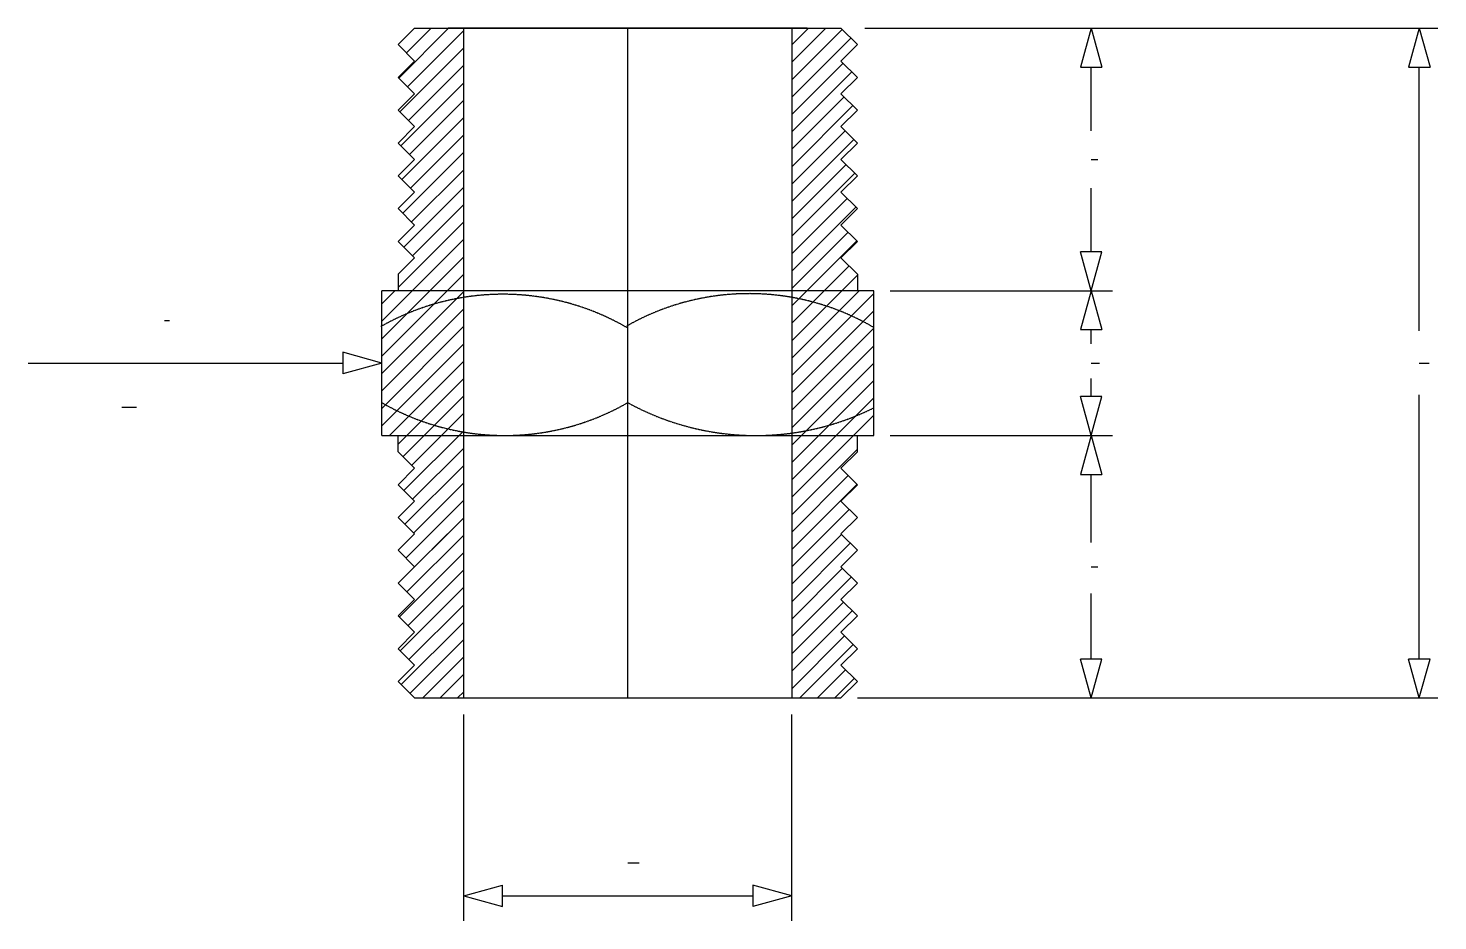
# Model space of a CAD drawing. Extents: x 518 to 1377, y 253 to 798.
import ezdxf

# ---------------------------------------------------------------- set-up
doc = ezdxf.new("R2010")
doc.units = 0
doc.header["$MEASUREMENT"] = 0
doc.linetypes.add('HIDDEN', pattern=[0.375, 0.25, -0.125])
doc.layers.get('0').update_dxf_attribs({"linetype": 'CONTINUOUS'})
doc.layers.add('1', color=7, linetype='CONTINUOUS')

msp = doc.modelspace()

# ---------------------------------------------------------------- linework, layer by layer
at = {"color": 4, "linetype": 'Continuous'}
for p, q in [((743.94, 767.1), (774.34, 797.5)), ((748.64, 782.41), (763.73, 797.5)), ((748.64, 782.41), (763.73, 797.5)), ((749.25, 761.8), (783.54, 796.1)), ((983.54, 787.31), (993.73, 797.5)), ((983.54, 776.7), (1004.34, 797.5)), ((983.54, 787.31), (993.73, 797.5)), ((983.54, 766.1), (1014.25, 796.8)), ((983.54, 755.49), (1019.55, 791.5)), ((744.55, 746.5), (783.54, 785.49)), ((749.85, 741.19), (783.54, 774.88)), ((983.54, 744.88), (1014.85, 776.19)), ((983.54, 734.28), (1020.16, 770.89)), ((745.16, 725.89), (783.54, 764.28)), ((750.46, 720.59), (783.54, 753.67)), ((983.54, 723.67), (1015.46, 755.59)), ((983.54, 713.06), (1020.76, 750.28)), ((745.76, 705.28), (783.54, 743.06)), ((751.07, 699.98), (783.54, 732.46)), ((983.54, 702.46), (1016.07, 734.98)), ((983.54, 691.85), (1021.37, 729.68)), ((746.37, 684.68), (783.54, 721.85)), ((983.54, 681.24), (1016.67, 714.37)), ((751.67, 679.37), (783.54, 711.24)), ((983.54, 670.64), (1021.98, 709.07)), ((746.98, 664.07), (783.54, 700.64)), ((752.28, 658.77), (783.54, 690.03)), ((983.54, 660.03), (1017.28, 693.77)), ((983.54, 649.42), (1022.58, 688.46)), ((743.54, 639.42), (783.54, 679.42)), ((983.54, 638.82), (1017.88, 673.16)), ((733.54, 618.82), (783.54, 668.82)), ((983.54, 628.21), (1023.19, 667.86)), ((733.54, 608.21), (783.54, 658.21)), ((733.54, 597.6), (783.54, 647.6)), ((983.54, 617.6), (1018.49, 652.55)), ((983.54, 607), (1023.54, 647)), ((733.54, 629.42), (741.62, 637.5)), ((733.54, 587), (783.54, 637)), ((983.54, 596.39), (1024.65, 637.5)), ((983.54, 585.78), (1033.54, 635.78)), ((733.54, 576.39), (783.54, 626.39)), ((983.54, 575.18), (1033.54, 625.18)), ((733.54, 565.78), (783.54, 615.78)), ((983.54, 564.57), (1033.54, 614.57)), ((733.54, 555.18), (783.54, 605.18)), ((983.54, 553.96), (1033.54, 603.96)), ((738.21, 549.24), (783.54, 594.57)), ((983.54, 543.36), (1033.54, 593.36)), ((743.54, 543.96), (783.54, 583.96)), ((983.54, 532.75), (1033.54, 582.75)), ((746.48, 536.3), (783.54, 573.36)), ((983.54, 522.14), (1033.54, 572.14)), ((751.79, 530.99), (783.54, 562.75)), ((983.54, 511.54), (1033.54, 561.54)), ((747.09, 515.69), (783.54, 552.14)), ((752.39, 510.39), (783.54, 541.54)), ((983.54, 500.93), (1023.54, 540.93)), ((747.7, 495.08), (783.54, 530.93)), ((983.54, 490.33), (1018, 524.78)), ((753, 489.78), (783.54, 520.33)), ((983.54, 479.72), (1023.3, 519.48)), ((748.3, 474.48), (783.54, 509.72)), ((743.61, 459.17), (783.54, 499.11)), ((764.15, 479.72), (783.54, 499.11)), ((983.54, 469.11), (1018.61, 504.17)), ((748.91, 453.87), (783.54, 488.51)), ((983.54, 458.51), (1013.91, 488.87)), ((983.54, 447.9), (1019.21, 483.57)), ((744.21, 438.57), (783.54, 477.9)), ((749.52, 433.26), (783.54, 467.29)), ((983.54, 437.29), (1014.52, 468.26)), ((744.82, 417.96), (783.54, 456.69)), ((983.54, 426.69), (1019.82, 462.96)), ((983.54, 416.08), (1015.12, 447.66)), ((750.12, 412.66), (783.54, 446.08)), ((983.54, 405.47), (1020.43, 442.35)), ((745.43, 397.35), (783.54, 435.47)), ((750.73, 392.05), (783.54, 424.87)), ((983.54, 394.87), (1015.73, 427.05)), ((988.52, 389.24), (1021.03, 421.75)), ((758.85, 389.56), (783.54, 414.26)), ((999.13, 389.24), (1016.34, 406.45)), ((769.13, 389.24), (783.54, 403.65)), ((1009.74, 389.24), (1021.64, 401.14)), ((779.74, 389.24), (783.54, 393.05))]:
    msp.add_line(p, q, dxfattribs=at)
at = {"layer": '1', "color": 7, "linetype": 'Continuous'}
for p, q in [((753.54, 797.5), (743.54, 787.5)), ((753.54, 797.5), (1013.54, 797.5)), ((993, 797.5), (774.09, 797.5)), ((783.54, 389.24), (783.54, 797.5)), ((983.54, 797.5), (983.54, 389.24)), ((1013.54, 797.5), (1023.54, 787.5)), ((753.54, 777.5), (743.54, 787.5)), ((1013.54, 777.5), (1023.54, 787.5)), ((753.54, 777.5), (743.54, 767.5)), ((1013.54, 777.5), (1023.54, 767.5)), ((753.54, 757.5), (743.54, 767.5)), ((1013.54, 757.5), (1023.54, 767.5)), ((753.54, 757.5), (743.54, 747.5)), ((1013.54, 757.5), (1023.54, 747.5)), ((753.54, 737.5), (743.54, 747.5)), ((1013.54, 737.5), (1023.54, 747.5)), ((753.54, 737.5), (743.54, 727.5)), ((1013.54, 737.5), (1023.54, 727.5)), ((753.54, 717.5), (743.54, 727.5)), ((1013.54, 717.5), (1023.54, 727.5)), ((753.54, 717.5), (743.54, 707.5)), ((1013.54, 717.5), (1023.54, 707.5)), ((753.54, 697.5), (743.54, 707.5)), ((1013.54, 697.5), (1023.54, 707.5)), ((753.54, 697.5), (743.54, 687.5)), ((1013.54, 697.5), (1023.54, 687.5)), ((753.54, 677.5), (743.54, 687.5)), ((1013.54, 677.5), (1023.54, 687.5)), ((753.54, 677.5), (743.54, 667.5)), ((1013.54, 677.5), (1023.54, 667.5)), ((753.54, 657.5), (743.54, 667.5)), ((1013.54, 657.5), (1023.54, 667.5)), ((753.54, 657.5), (743.54, 647.5)), ((1013.54, 657.5), (1023.54, 647.5)), ((743.54, 647.5), (743.54, 637.5)), ((1023.54, 647.5), (1023.54, 637.5)), ((733.54, 549.24), (733.54, 637.5)), ((743.54, 637.5), (733.54, 637.5)), ((1033.54, 637.5), (1023.54, 637.5)), ((1033.54, 549.24), (1033.54, 637.5)), ((733.54, 549.24), (743.54, 549.24)), ((743.54, 539.24), (743.54, 549.24)), ((1023.54, 539.24), (1023.54, 549.24)), ((1023.54, 549.24), (1033.54, 549.24)), ((753.54, 529.24), (743.54, 539.24)), ((1013.54, 529.24), (1023.54, 539.24)), ((753.54, 529.24), (743.54, 519.24)), ((1013.54, 529.24), (1023.54, 519.24)), ((753.54, 509.24), (743.54, 519.24)), ((1013.54, 509.24), (1023.54, 519.24)), ((753.54, 509.24), (743.54, 499.24)), ((1013.54, 509.24), (1023.54, 499.24)), ((753.54, 489.24), (743.54, 499.24)), ((1013.54, 489.24), (1023.54, 499.24)), ((753.54, 489.24), (743.54, 479.24)), ((1013.54, 489.24), (1023.54, 479.24)), ((753.54, 469.24), (743.54, 479.24)), ((1013.54, 469.24), (1023.54, 479.24)), ((753.54, 469.24), (743.54, 459.24)), ((1013.54, 469.24), (1023.54, 459.24)), ((753.54, 449.24), (743.54, 459.24)), ((1013.54, 449.24), (1023.54, 459.24)), ((753.54, 449.24), (743.54, 439.24)), ((1013.54, 449.24), (1023.54, 439.24)), ((753.54, 429.24), (743.54, 439.24)), ((1013.54, 429.24), (1023.54, 439.24)), ((753.54, 429.24), (743.54, 419.24)), ((1013.54, 429.24), (1023.54, 419.24)), ((753.54, 409.24), (743.54, 419.24)), ((1013.54, 409.24), (1023.54, 419.24)), ((753.54, 409.24), (743.54, 399.24)), ((1013.54, 409.24), (1023.54, 399.24)), ((753.54, 389.24), (743.54, 399.24)), ((1013.54, 389.24), (1023.54, 399.24)), ((753.54, 389.24), (1013.54, 389.24))]:
    msp.add_line(p, q, dxfattribs=at)
at = {"layer": '1', "color": 4, "linetype": 'Continuous'}
for p, q in [((883.54, 614.68), (883.54, 797.5)), ((883.54, 389.24), (883.54, 569.24))]:
    msp.add_line(p, q, dxfattribs=at)
at = {"layer": '1', "color": 3, "linetype": 'Continuous'}
for p, q in [((1028, 797.5), (1377.39, 797.5)), ((1166.1, 797.5), (1159.54, 773.79)), ((1166.1, 797.5), (1172.66, 773.79)), ((1366.1, 797.5), (1359.54, 773.79)), ((1366.1, 797.5), (1372.66, 773.79)), ((1159.54, 773.79), (1172.66, 773.79)), ((1166.1, 735), (1166.1, 773.79)), ((1359.54, 773.79), (1372.66, 773.79)), ((1366.1, 613), (1366.1, 773.79)), ((1166.1, 661.21), (1166.1, 700)), ((1166.1, 637.5), (1159.54, 661.21)), ((1172.66, 661.21), (1159.54, 661.21)), ((1166.1, 637.5), (1172.66, 661.21)), ((1043.54, 637.5), (1179, 637.5)), ((1166.1, 637.5), (1159.54, 613.79)), ((1166.1, 637.5), (1172.66, 613.79)), ((1159.54, 613.79), (1172.66, 613.79)), ((1166.1, 605), (1166.1, 613.79)), ((518, 593.37), (709.83, 593.37)), ((733.54, 593.37), (709.83, 599.92)), ((709.83, 599.92), (709.83, 586.81)), ((733.54, 593.37), (709.83, 586.81)), ((1166.1, 572.95), (1166.1, 584)), ((1166.1, 549.24), (1159.54, 572.95)), ((1172.66, 572.95), (1159.54, 572.95)), ((1166.1, 549.24), (1172.66, 572.95)), ((1366.1, 412.95), (1366.1, 574)), ((1043.54, 549.24), (1179, 549.24)), ((1166.1, 549.24), (1159.54, 525.52)), ((1166.1, 549.24), (1172.66, 525.52)), ((1159.54, 525.52), (1172.66, 525.52)), ((1166.1, 484), (1166.1, 525.52)), ((1166.1, 412.95), (1166.1, 453)), ((1166.1, 389.24), (1159.54, 412.95)), ((1172.66, 412.95), (1159.54, 412.95)), ((1166.1, 389.24), (1172.66, 412.95)), ((1366.1, 389.24), (1359.54, 412.95)), ((1372.66, 412.95), (1359.54, 412.95)), ((1366.1, 389.24), (1372.66, 412.95)), ((1023.54, 389.24), (1377.39, 389.24)), ((783.54, 253.39), (783.54, 379.24)), ((983.54, 253.39), (983.54, 379.24)), ((783.54, 268.65), (807.26, 275.21)), ((807.26, 262.09), (807.26, 275.21)), ((983.54, 268.65), (959.83, 275.21)), ((959.83, 275.21), (959.83, 262.09)), ((783.54, 268.65), (807.26, 262.09)), ((807.26, 268.65), (959.83, 268.65)), ((983.54, 268.65), (959.83, 262.09))]:
    msp.add_line(p, q, dxfattribs=at)
at = {"layer": '1', "color": 5, "linetype": 'Continuous'}
for p, q in [((1166.1, 717.5), (1170.1, 717.5)), ((601.13, 619.25), (604.13, 619.25)), ((1166.1, 593.37), (1171.1, 593.37)), ((1366.1, 593.37), (1372.1, 593.37)), ((1166.1, 469.24), (1170.1, 469.24)), ((883.54, 288.65), (890.54, 288.65))]:
    msp.add_line(p, q, dxfattribs=at)
at = {"layer": '1', "color": 4, "linetype": 'HIDDEN'}
for p, q in [((1023.54, 637.5), (743.54, 637.5)), ((883.54, 569.24), (883.54, 616.31)), ((743.54, 549.24), (1023.54, 549.24))]:
    msp.add_line(p, q, dxfattribs=at)
at = {"layer": '1', "color": 2, "linetype": 'Continuous'}
msp.add_line((575, 566.48), (584, 566.48), dxfattribs=at)
at = {"layer": '1', "color": 4, "linetype": 'HIDDEN'}
for centre, radius, start, end in [((807.46, 484.69), 150.62, 59.89838, 119.62461), ((957.46, 485.06), 150.62, 59.89838, 119.62461), ((808.54, 699.86), 150.62, 240.13717, 299.86283), ((961.59, 711.29), 162.08, 241.21414, 296.35593)]:
    msp.add_arc(centre, radius, start, end, dxfattribs=at)

doc.saveas('drawing.dxf')
